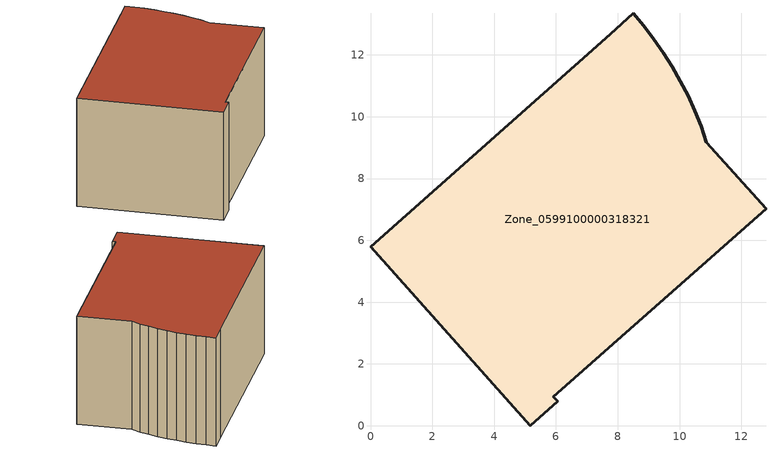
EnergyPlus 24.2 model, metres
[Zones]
Zone_0599100000318321
 floor ground (C_G): 7.76,12.67 8.5,13.35 8.85,12.94 9.17,12.51 9.48,12.07 9.77,11.62 10.03,11.15 10.28,10.68 10.5,10.19 10.7,9.69 10.87,9.18 12.8,7.02 5.92,0.94 6.06,0.79 5.17,0 0,5.79 z0
 wall outside (C_F): 5.17,0 6.06,0.79 5.92,0.94 12.8,7.02 10.87,9.18 10.7,9.69 10.5,10.19 10.28,10.68 10.03,11.15 9.77,11.62 9.48,12.07 9.17,12.51 8.85,12.94 8.5,13.35 7.76,12.67 0,5.79 5.17,0 z0:6.15
 roof outside (C_R): 8.5,13.35 7.76,12.67 0,5.79 5.17,0 6.06,0.79 5.92,0.94 12.8,7.02 10.87,9.18 10.7,9.69 10.5,10.19 10.28,10.68 10.03,11.15 9.77,11.62 9.48,12.07 9.17,12.51 8.85,12.94 z6.15
[BUILDING]
Pand.0599100000318321: North Axis=0; Terrain=City; Loads Convergence Tolerance Value=0.04; Temperature Convergence Tolerance Value=0.4; Solar Distribution=FullExterior; Maximum Number of Warmup Days=25; Minimum Number of Warmup Days=1
[Site:Location]
Rotterdam.The.Hague.AP_ZH_NLD Design_Conditions: Latitude=51.96; Longitude=4.45; Time Zone=1; Elevation=-4.5
[SITE:GROUNDTEMPERATURE:BUILDINGSURFACE]
18, 18, 18, 18, 18, 18, 18, 18, 18, 18, 18, 18
[MATERIAL] Thermal Absorptance=0.9; Solar Absorptance=0.7; Visible Absorptance=0.7
Name | Roughness | Thickness | Conductivity | Density | Specific Heat
G.TI.1975-1991 | MediumSmooth | 0.15 | 0.288461 | 540 | 1210
F.TI.1975-1991 | Rough | 0.3 | 0.230769 | 1920 | 840
R.TI.1975-1991 | MediumRough | 0.2 | 0.153846 | 1500 | 1000
[CONSTRUCTION]
C_G: G.TI.1975-1991
C_F: F.TI.1975-1991
C_R: R.TI.1975-1991
[ZONE]
Zone_0599100000318321: Type=1; Multiplier=1; Ceiling Height=Autocalculate; Volume=Autocalculate; Floor Area=autocalculate; Part of Total Floor Area=Yes
[ZONEINFILTRATION:DESIGNFLOWRATE]
Infil_Zone_0599100000318321: Zone or ZoneList or Space or SpaceList=Zone_0599100000318321; Schedule=AlwaysOn; Design Flow Rate Calculation Method=Flow/Area; Flow Rate per Floor Area=0.003; Constant Term Coefficient=1; Temperature Term Coefficient=0; Velocity Term Coefficient=0; Velocity Squared Term Coefficient=0
[HVACTEMPLATE:ZONE:IDEALLOADSAIRSYSTEM]
Zone_0599100000318321: Maximum Heating Supply Air Temperature=50; Minimum Cooling Supply Air Temperature=13; Maximum Heating Supply Air Humidity Ratio=0.0156; Minimum Cooling Supply Air Humidity Ratio=0.0077; Heating Limit=NoLimit; Cooling Limit=NoLimit; Dehumidification Control Type=ConstantSensibleHeatRatio; Cooling Sensible Heat Ratio=0.7; Dehumidification Setpoint=60; Humidification Control Type=None; Humidification Setpoint=30; Outdoor Air Method=None; Outdoor Air Flow Rate per Person=0.00944; Outdoor Air Flow Rate per Zone Floor Area=0; Outdoor Air Flow Rate per Zone=0; Demand Controlled Ventilation Type=None; Outdoor Air Economizer Type=NoEconomizer; Heat Recovery Type=None; Sensible Heat Recovery Effectiveness=0.7; Latent Heat Recovery Effectiveness=0.65
[ZONECONTROL:THERMOSTAT]
ThermostatControl_Zone_0599100000318321: Zone or ZoneList=Zone_0599100000318321; Control Type Schedule=DualSetpointControlType; Control 1=Thermostat_Zone_0599100000318321; Temperature Difference Between Cutout And Setpoint=0
[THERMOSTATSETPOINT:DUALSETPOINT]
Thermostat_Zone_0599100000318321: Heating Setpoint Temperature Schedule=HeatingSetpoint_Zone_0599100000318321; Cooling Setpoint Temperature Schedule=CoolingSetpoint_Zone_0599100000318321
[SCHEDULE:COMPACT]
HeatingSetpoint_Zone_0599100000318321: Through: 12/31, For: AllDays, Until: 24:00, 21
CoolingSetpoint_Zone_0599100000318321: Through: 12/31, For: AllDays, Until: 24:00, 24
DualSetpointControlType: Through: 12/31, For: AllDays, Until: 24:00, 4
AlwaysOn: Through: 12/31, For: AllDays, Until: 24:00, 1
